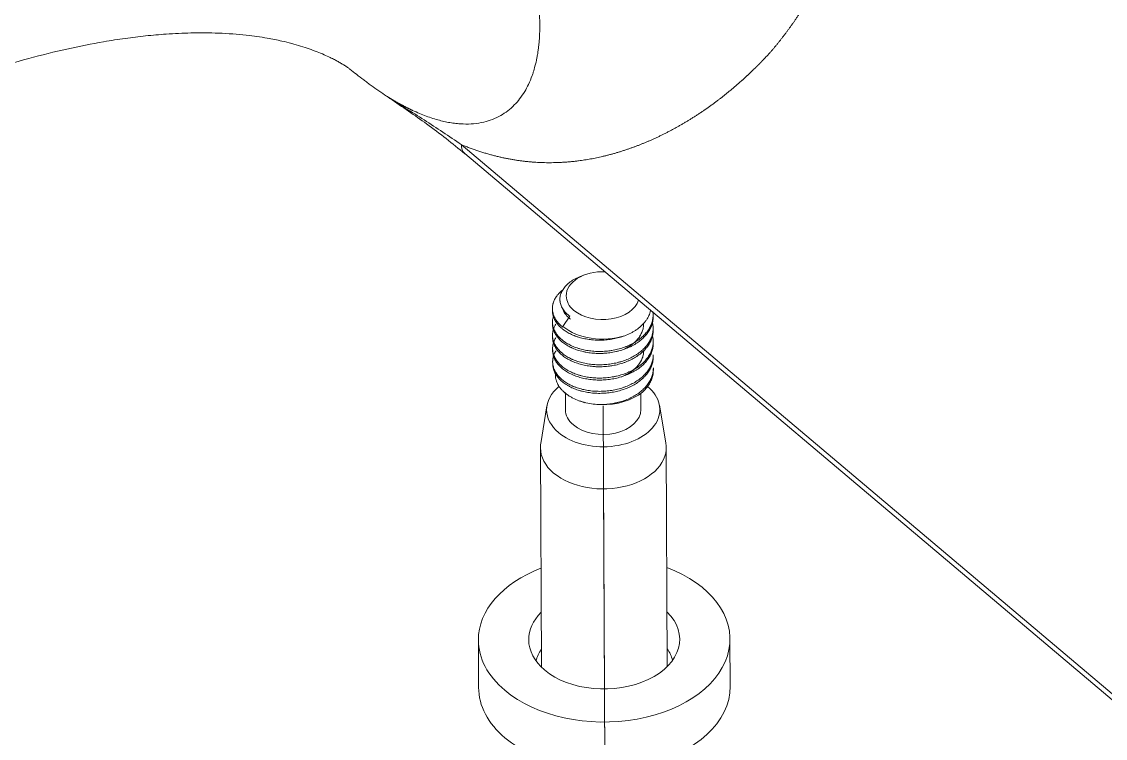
# Model space of a CAD drawing. Extents: x 10170 to 11010, y -16669 to -16075.
# Drawn here: x 10568.8 to 10598.95, y -16216.94 to -16197.01 of the extents above; entities that cross this region are included whole.
import ezdxf

# ---------------------------------------------------------------- set-up
doc = ezdxf.new("R2010")
doc.units = 0
doc.header["$MEASUREMENT"] = 0
doc.linetypes.add('CENTER', pattern=[47.5, 22, -8.5, 8.5, -8.5])
doc.linetypes.add('HIDDEN2', pattern=[4.7625, 3.175, -1.5875])
doc.layers.add('1', color=4, linetype='HIDDEN2', lineweight=13)

msp = doc.modelspace()

# ---------------------------------------------------------------- linework, layer by layer
at = {"layer": '1', "color": 1, "linetype": 'Continuous', "lineweight": 13}
msp.add_line((10581.0334, -16200.42685), (10617.2371, -16230.96665), dxfattribs=at)
at = {"layer": '1', "color": 1, "linetype": 'CENTER', "lineweight": 13}
for p, q in [((10585.07487, -16229.68769), (10584.94758, -16200.33342)), ((10585.03199, -16219.79959), (10584.98904, -16209.89439))]:
    msp.add_line(p, q, dxfattribs=at)
at = {"layer": '1', "color": 7, "linetype": 'Continuous', "lineweight": 18}
for p, q in [((10581.13293, -16200.67714), (10617.23723, -16231.13309)), ((10584.46238, -16204.04881), (10584.3527, -16204.09023)), ((10583.56774, -16204.98566), (10583.56798, -16205.04127)), ((10583.56935, -16205.35551), (10583.56959, -16205.41097)), ((10583.86119, -16205.48198), (10584.05234, -16205.20052)), ((10586.36876, -16205.21382), (10586.36852, -16205.15839)), ((10583.57095, -16205.7252), (10583.57119, -16205.78063)), ((10583.8613, -16205.50632), (10583.86119, -16205.48198)), ((10586.37036, -16205.58381), (10586.37012, -16205.5283)), ((10586.37196, -16205.95341), (10586.37172, -16205.89793)), ((10583.57255, -16206.09509), (10583.57279, -16206.15059)), ((10586.37357, -16206.32321), (10586.37333, -16206.26774)), ((10583.57416, -16206.46469), (10583.5744, -16206.52014)), ((10586.37517, -16206.69305), (10586.37493, -16206.63757)), ((10583.92786, -16207.3189), (10583.92995, -16207.79967)), ((10585.63143, -16207.54908), (10585.67027, -16207.53441)), ((10586.02993, -16207.79056), (10586.02798, -16207.34171)), ((10583.4138, -16207.68958), (10583.24436, -16208.73431)), ((10583.92995, -16207.79963), (10583.92995, -16207.79967)), ((10584.30367, -16207.5464), (10584.41896, -16207.5888)), ((10584.41896, -16207.5888), (10584.46051, -16207.60408)), ((10586.72359, -16208.71923), (10586.54511, -16207.676)), ((10583.23454, -16208.85916), (10583.26097, -16214.95584)), ((10586.76094, -16214.94066), (10586.7345, -16208.84399)), ((10581.50769, -16214.20188), (10581.51341, -16215.52246)), ((10588.51335, -16215.4921), (10588.50762, -16214.17153)), ((10581.51341, -16215.52233), (10581.51341, -16215.52246))]:
    msp.add_line(p, q, dxfattribs=at)
for centre, major_axis, start_param, end_param in [((10584.96619, -16204.62573), (-1.01499, -0.0044), 4.65107257, 6.28318531), ((10584.96619, -16204.62573), (-1.01499, -0.0044), 0, 0.65683244), ((10584.96619, -16204.62573), (-1.01499, -0.0044), 0.65683217, 2.94577708), ((10584.96745, -16204.91626), (-1.39999, -0.00607), 0.65683229, 2.01969722), ((10584.97994, -16207.79511), (-1.57499, -0.00683), 5.60542971, 6.28318531), ((10584.97994, -16207.79511), (-1.57499, -0.00683), 0.65683211, 3.8062786), ((10584.97536, -16206.73865), (-1.39999, -0.00607), 1.52313837, 2.4663957), ((10584.97994, -16207.79511), (-1.57499, -0.00683), 0, 0.6568325), ((10584.97994, -16207.79511), (-1.04999, -0.00455), 0, 0.6568325), ((10584.97994, -16207.79511), (-1.04999, -0.00455), 0.65683211, 3.14163509), ((10584.98452, -16208.85157), (-1.74998, -0.00759), 6.17425457, 6.28318531), ((10584.98452, -16208.85157), (-1.74998, -0.00759), 0.65683244, 3.25051146), ((10584.98452, -16208.85157), (-1.74998, -0.00759), 0, 0.65683216), ((10585.00765, -16214.1867), (-3.49997, -0.01518), 5.23589993, 6.28318531), ((10585.00765, -16214.1867), (-3.49997, -0.01518), 0.65683219, 4.1887678), ((10585.00765, -16214.1867), (-2.09998, -0.00911), 5.69741946, 6.28318531), ((10585.00765, -16214.1867), (-2.09998, -0.00911), 0.65683211, 3.7273463), ((10585.00765, -16214.1867), (-3.49997, -0.01518), 0, 0.65683241), ((10585.00765, -16214.1867), (-2.09998, -0.00911), 0, 0.6568325), ((10585.01109, -16214.97905), (-1.92498, -0.00835), 5.85341944, 6.12025835), ((10585.01109, -16214.97905), (-1.92498, -0.00835), 3.30450758, 3.57134648), ((10585.01338, -16215.50728), (-3.49997, -0.01518), 0, 0.65683241), ((10585.01338, -16215.50728), (-3.49997, -0.01518), 0.65683219, 3.1416355)]:
    msp.add_ellipse(centre, major_axis=major_axis, ratio=0.65615933, start_param=start_param, end_param=end_param, dxfattribs=at)
at = {"layer": '1', "color": 1, "linetype": 'Continuous', "lineweight": 13}
for points, degree, knots in [([(10582.5181, -16193.41173), (10582.17052, -16193.36546), (10581.8177, -16193.32841), (10581.1014, -16193.27308), (10580.7379, -16193.2548), (10580.27681, -16193.24377), (10580.18426, -16193.24215), (10579.99848, -16193.24011), (10579.90522, -16193.23967), (10579.62495, -16193.24016), (10579.43737, -16193.24286), (10578.87244, -16193.25797), (10578.11338, -16193.29687), (10577.34282, -16193.37273), (10576.5665, -16193.467), (10576.17545, -16193.52338), (10575.38762, -16193.65446), (10574.99084, -16193.72916), (10574.19155, -16193.89685), (10573.78905, -16193.98985), (10572.97823, -16194.19431), (10572.56993, -16194.30578), (10571.74737, -16194.54757), (10571.33308, -16194.67794), (10570.70711, -16194.88787), (10570.39298, -16194.99642), (10570.07714, -16195.11038), (10569.8662, -16195.18757), (10569.76063, -16195.22673), (10569.23269, -16195.42525), (10568.80966, -16195.59282), (10567.96223, -16195.94534), (10567.53784, -16196.13028), (10566.9002, -16196.42074), (10566.68749, -16196.5197), (10566.36815, -16196.67162), (10566.26166, -16196.72284), (10566.04856, -16196.8265), (10565.94197, -16196.87892), (10565.622, -16197.03819), (10565.4084, -16197.147), (10564.98098, -16197.36664), (10564.76714, -16197.47747), (10564.12568, -16197.80859), (10563.69811, -16198.02823), (10562.84264, -16198.46845), (10562.41476, -16198.6889), (10561.55854, -16199.13082), (10561.13022, -16199.35226), (10559.84453, -16200.01804), (10558.98644, -16200.46387), (10557.26793, -16201.35907), (10556.4075, -16201.8084), (10554.68403, -16202.70969), (10553.821, -16203.16164), (10552.09199, -16204.06678), (10551.22602, -16204.51995), (10549.9246, -16205.19939), (10549.4904, -16205.42582), (10548.62114, -16205.87841), (10548.1861, -16206.10453), (10547.31506, -16206.5567), (10546.87906, -16206.78276), (10546.22423, -16207.12198), (10546.0058, -16207.2351), (10545.56876, -16207.46107), (10545.35014, -16207.5739), (10544.69407, -16207.91149), (10544.25641, -16208.13531), (10543.76394, -16208.38479), (10543.70922, -16208.41246), (10543.59968, -16208.46806), (10543.54487, -16208.49597), (10543.38026, -16208.58016), (10543.27029, -16208.63695), (10543.13244, -16208.7093), (10543.10486, -16208.7238), (10543.04977, -16208.75266), (10543.02224, -16208.76705), (10542.93972, -16208.80999), (10542.8299, -16208.86669), (10542.72057, -16208.92161), (10542.63881, -16208.96193), (10542.61159, -16208.97522), (10542.55723, -16209.00147), (10542.53007, -16209.01446), (10542.503, -16209.02718)], 3, [0, 0, 0, 0, 0.03125, 0.03125, 0.0625, 0.0625, 0.0703125, 0.0703125, 0.078125, 0.078125, 0.09375, 0.09375, 0.125, 0.15625, 0.15625, 0.1875, 0.1875, 0.21875, 0.21875, 0.25, 0.25, 0.28125, 0.28125, 0.3125, 0.3125, 0.328125, 0.3359375, 0.3359375, 0.34375, 0.34375, 0.375, 0.375, 0.40625, 0.40625, 0.421875, 0.421875, 0.4296875, 0.4296875, 0.4375, 0.4375, 0.453125, 0.453125, 0.46875, 0.46875, 0.5, 0.5, 0.53125, 0.53125, 0.5625, 0.5625, 0.625, 0.625, 0.6875, 0.6875, 0.75, 0.75, 0.8125, 0.8125, 0.84375, 0.84375, 0.875, 0.875, 0.90625, 0.90625, 0.921875, 0.921875, 0.9375, 0.9375, 0.96875, 0.96875, 0.97265625, 0.97265625, 0.9765625, 0.9765625, 0.984375, 0.984375, 0.98632812, 0.98632812, 0.98828125, 0.98828125, 0.9921875, 0.99609375, 0.99609375, 0.99804687, 0.99804687, 1, 1, 1, 1]), ([(10578.95423, -16199.07713), (10578.96208, -16199.08206), (10578.97778, -16199.09194), (10579.00131, -16199.10658), (10579.02483, -16199.12111), (10579.04834, -16199.13551), (10579.07184, -16199.14979), (10579.09533, -16199.16393), (10579.1188, -16199.17795), (10579.14227, -16199.19185), (10579.16572, -16199.20561), (10579.18916, -16199.21924), (10579.21259, -16199.23275), (10579.236, -16199.24612), (10579.2594, -16199.25936), (10579.28279, -16199.27247), (10579.30616, -16199.28545), (10579.32952, -16199.2983), (10579.35286, -16199.31102), (10579.37619, -16199.3236), (10579.3995, -16199.33605), (10579.42279, -16199.34837), (10579.44606, -16199.36055), (10579.46932, -16199.37259), (10579.49256, -16199.3845), (10579.51577, -16199.39627), (10579.53897, -16199.40791), (10579.56215, -16199.41941), (10579.58531, -16199.43077), (10579.60845, -16199.442), (10579.63157, -16199.45308), (10579.65466, -16199.46403), (10579.73363, -16199.501), (10579.86802, -16199.56041), (10580.05568, -16199.63434), (10580.24188, -16199.69835), (10580.42138, -16199.75062), (10580.59441, -16199.79178), (10580.76131, -16199.82245), (10580.92672, -16199.84337), (10581.1363, -16199.85711), (10581.38622, -16199.85), (10581.65651, -16199.80595), (10581.90785, -16199.72774), (10582.12948, -16199.62192), (10582.33243, -16199.48662), (10582.50698, -16199.33179), (10582.66412, -16199.15106), (10582.79408, -16198.95951), (10582.90931, -16198.74289), (10582.98517, -16198.56033), (10583.04287, -16198.39017), (10583.09032, -16198.2277), (10583.12973, -16198.05504), (10583.15761, -16197.89757), (10583.17441, -16197.78334), (10583.18726, -16197.67621), (10583.19683, -16197.57677), (10583.21155, -16197.38242), (10583.21965, -16197.09182), (10583.20362, -16196.70305), (10583.17142, -16196.37621), (10583.13515, -16196.111), (10583.10151, -16195.90427), (10583.06822, -16195.72461), (10583.03767, -16195.57333), (10583.01174, -16195.45146), (10582.98657, -16195.33718), (10582.96271, -16195.23073), (10582.94066, -16195.13233), (10582.92384, -16195.05509), (10582.91135, -16194.99612), (10582.90201, -16194.95235), (10582.89232, -16194.90711), (10582.88224, -16194.8604), (10582.87174, -16194.8122), (10582.86078, -16194.76249), (10582.84933, -16194.71126), (10582.83401, -16194.6438), (10582.8147, -16194.56046), (10582.79131, -16194.46148), (10582.76738, -16194.36223), (10582.74427, -16194.26809), (10582.72206, -16194.17909), (10582.70085, -16194.09525), (10582.67926, -16194.01106), (10582.65731, -16193.92651), (10582.63499, -16193.84161), (10582.61231, -16193.75636), (10582.58929, -16193.67077), (10582.56592, -16193.58481), (10582.54223, -16193.49854), (10582.52614, -16193.44065), (10582.5181, -16193.41173)], 3, [0, 0, 0, 0, 0.00168379, 0.00336923, 0.00505631, 0.00674507, 0.00843551, 0.01012765, 0.01182152, 0.01351712, 0.01521448, 0.01691362, 0.01861455, 0.02031729, 0.02202186, 0.02372829, 0.02543658, 0.02714677, 0.02885887, 0.03057291, 0.0322889, 0.03400687, 0.03572684, 0.03744883, 0.03917287, 0.04089898, 0.04262718, 0.04435751, 0.04608998, 0.04782461, 0.04956145, 0.0513005, 0.05304181, 0.06743955, 0.08205451, 0.09690475, 0.11201086, 0.12618838, 0.14070758, 0.15559107, 0.17086435, 0.1994577, 0.22989201, 0.25853202, 0.28931781, 0.31804105, 0.34931538, 0.37801053, 0.40995572, 0.43801173, 0.47125104, 0.48394425, 0.50447861, 0.53320036, 0.54771243, 0.56125464, 0.57379685, 0.58531091, 0.59577082, 0.64062604, 0.68297088, 0.72251033, 0.74452088, 0.76580154, 0.78631571, 0.79934453, 0.81154622, 0.82290315, 0.83339917, 0.84301964, 0.85175145, 0.8558161, 0.8600052, 0.86431946, 0.86875962, 0.87332642, 0.8780206, 0.88284293, 0.88779418, 0.89701247, 0.90619817, 0.91535023, 0.9244676, 0.93206949, 0.93966174, 0.9472439, 0.95481554, 0.96237621, 0.96992548, 0.97746293, 0.98498811, 0.99250061, 1, 1, 1, 1]), ([(10569.23391, -16193.85802), (10568.68718, -16194.14189), (10568.13992, -16194.42433), (10567.04553, -16194.98732), (10566.4984, -16195.26787), (10565.67821, -16195.68742), (10565.40488, -16195.82706), (10564.85825, -16196.10629), (10564.58493, -16196.24589), (10563.76493, -16196.66481), (10563.21825, -16196.94414), (10560.48478, -16198.3409), (10558.29782, -16199.45895), (10555.0168, -16201.13825), (10553.92303, -16201.69837), (10551.73506, -16202.81926), (10550.64086, -16203.38003), (10548.45162, -16204.5019), (10547.35657, -16205.06299), (10545.71304, -16205.90444), (10545.16503, -16206.1849), (10544.47969, -16206.53542), (10544.34261, -16206.60552), (10544.0684, -16206.74572), (10543.93128, -16206.81581), (10543.65706, -16206.95598), (10543.51998, -16207.02604), (10543.24579, -16207.16614), (10543.10867, -16207.2362), (10542.9714, -16207.30625)], 3, [0, 0, 0, 0, 0.0625, 0.0625, 0.125, 0.125, 0.15625, 0.15625, 0.1875, 0.1875, 0.25, 0.25, 0.5, 0.5, 0.625, 0.625, 0.75, 0.75, 0.875, 0.875, 0.9375, 0.9375, 0.953125, 0.953125, 0.96875, 0.96875, 0.984375, 0.984375, 1, 1, 1, 1]), ([(10590.96802, -16195.91008), (10590.69074, -16196.41633), (10590.37606, -16196.88012), (10590.22674, -16197.1002), (10590.06882, -16197.31095), (10589.90397, -16197.53094), (10589.75508, -16197.71004), (10589.67917, -16197.80134), (10589.60113, -16197.88775), (10589.53856, -16197.95704), (10589.45113, -16198.04882), (10589.30338, -16198.20389), (10589.14858, -16198.35344), (10588.84573, -16198.64603), (10588.52543, -16198.91199), (10587.88937, -16199.44015), (10587.20361, -16199.84177), (10586.50607, -16200.25028), (10585.78696, -16200.50971), (10585.02195, -16200.7857), (10584.26294, -16200.88004), (10583.42959, -16200.98361), (10582.6124, -16200.86586), (10581.81995, -16200.75168), (10581.03342, -16200.42685)], 2, [0, 0, 0, 0.07262176, 0.07262176, 0.10893263, 0.10893263, 0.14524351, 0.14524351, 0.16339895, 0.16339895, 0.18155439, 0.18155439, 0.21786527, 0.21786527, 0.29048702, 0.29048702, 0.43573054, 0.43573054, 0.58097405, 0.58097405, 0.72621756, 0.72621756, 0.87146107, 0.87146107, 1, 1, 1]), ([(10578.95417, -16199.07692), (10579.12486, -16199.18756), (10579.29872, -16199.29757), (10579.64845, -16199.51813), (10579.82434, -16199.62863), (10580.17497, -16199.85165), (10580.3497, -16199.96417), (10580.69518, -16200.19265), (10580.86597, -16200.3086), (10581.03344, -16200.42688)], 3, [0, 0, 0, 0, 0.25, 0.25, 0.5, 0.5, 0.75, 0.75, 1, 1, 1, 1]), ([(10581.0334, -16200.42685), (10581.03355, -16200.46142), (10581.03727, -16200.49417), (10581.05169, -16200.55476), (10581.06239, -16200.5826), (10581.09038, -16200.63232), (10581.10766, -16200.65418), (10581.13033, -16200.67487), (10581.13281, -16200.67704), (10581.13533, -16200.67916)], 3, [0, 0, 0, 0, 0.32047408, 0.32047408, 0.64094817, 0.64094817, 0.96142225, 0.96142225, 1, 1, 1, 1])]:
    msp.add_open_spline(points, degree=degree, knots=knots, dxfattribs=at)
at = {"layer": '1', "color": 7, "linetype": 'Continuous', "lineweight": 18}
for points, knots in [([(10519.07151, -16203.25656), (10519.15241, -16203.47181), (10519.29334, -16203.82524), (10519.5062, -16204.31109), (10519.74175, -16204.81409), (10520.06964, -16205.453), (10520.52508, -16206.23207), (10521.16285, -16207.18016), (10521.94323, -16208.15493), (10522.80626, -16209.03881), (10523.67249, -16209.78989), (10524.6426, -16210.50973), (10525.81006, -16211.22408), (10527.14471, -16211.86604), (10528.62403, -16212.40164), (10530.07257, -16212.75312), (10531.35414, -16212.93312), (10532.40282, -16213.00621), (10533.502, -16213.01375), (10534.74701, -16212.92666), (10535.89519, -16212.74619), (10536.73632, -16212.55743), (10537.2977, -16212.4093), (10537.98046, -16212.2077), (10538.95197, -16211.8625), (10540.24662, -16211.27481), (10541.73723, -16210.60818), (10543.36458, -16209.86353), (10545.12008, -16209.05227), (10546.98538, -16208.17963), (10548.96005, -16207.24611), (10550.97962, -16206.2821), (10552.96324, -16205.32701), (10554.8013, -16204.43516), (10556.32621, -16203.69054), (10557.5236, -16203.1031), (10558.42977, -16202.65698), (10559.26755, -16202.24341), (10560.17632, -16201.7935), (10561.32156, -16201.22429), (10562.71576, -16200.52554), (10564.40489, -16199.68976), (10566.14372, -16198.96157), (10567.72955, -16198.39979), (10568.99502, -16198.02395), (10570.0813, -16197.7549), (10570.96292, -16197.58088), (10571.68311, -16197.46896), (10572.26497, -16197.39771), (10572.88262, -16197.34367), (10573.56406, -16197.31275), (10574.31635, -16197.31919), (10575.01709, -16197.37131), (10575.59151, -16197.45286), (10576.11545, -16197.55844), (10576.58475, -16197.68522), (10577.03001, -16197.84253), (10577.32306, -16197.97191), (10577.50294, -16198.06225), (10577.60527, -16198.11717), (10577.71247, -16198.17883), (10577.79905, -16198.23238), (10577.8743, -16198.28116), (10577.92094, -16198.31612), (10577.94064, -16198.33235)], [0, 0, 0, 0, 0.00755904, 0.01251657, 0.01738785, 0.02589865, 0.03639455, 0.0470832, 0.06333608, 0.07752124, 0.08837252, 0.10088506, 0.11715168, 0.1333108, 0.14959138, 0.16875014, 0.182192, 0.19216405, 0.20332878, 0.2183008, 0.23315866, 0.24151511, 0.24667887, 0.25222967, 0.26491937, 0.28134445, 0.30152955, 0.32323945, 0.3457549, 0.37169101, 0.39856508, 0.42634249, 0.45493176, 0.48121485, 0.50333057, 0.51897673, 0.53159007, 0.54156055, 0.55417146, 0.57111017, 0.59224816, 0.61677932, 0.6478832, 0.67357455, 0.69427462, 0.71409851, 0.73454663, 0.74716406, 0.75956237, 0.77281135, 0.79003039, 0.81108386, 0.83459156, 0.85380535, 0.8682259, 0.8897448, 0.91222075, 0.93397784, 0.94217072, 0.95018426, 0.95808795, 0.96882796, 0.98416644, 1, 1, 1, 1]), ([(10577.93174, -16198.32385), (10577.99238, -16198.37327), (10578.05378, -16198.42236), (10578.18255, -16198.52335), (10578.25004, -16198.57521), (10578.35259, -16198.65242), (10578.387, -16198.67806), (10578.45617, -16198.72909), (10578.63004, -16198.85606), (10578.80857, -16198.98), (10578.95438, -16199.07722)], [0, 0, 0, 0, 0.18913435, 0.18913435, 0.39185076, 0.39185076, 0.49320897, 0.49320897, 0.59456717, 1, 1, 1, 1]), ([(10578.97239, -16199.08873), (10578.99686, -16199.10571), (10579.36895, -16199.36426), (10580.12165, -16199.86817), (10580.79236, -16200.39769), (10581.13396, -16200.68077)], [0, 0, 0, 0, 0.03212275, 0.48938504, 1, 1, 1, 1]), ([(10584.05234, -16205.20052), (10584.00956, -16205.16959), (10583.9718, -16205.13657), (10583.9222, -16205.08429), (10583.90685, -16205.0664), (10583.87851, -16205.02972), (10583.86551, -16205.0109), (10583.83023, -16204.95321), (10583.81217, -16204.91402), (10583.79292, -16204.8542), (10583.78782, -16204.83408), (10583.78216, -16204.80365), (10583.78061, -16204.79346), (10583.77818, -16204.77299), (10583.7773, -16204.76269), (10583.77466, -16204.71115), (10583.77809, -16204.67032), (10583.79566, -16204.58938), (10583.80976, -16204.54931), (10583.84882, -16204.47015), (10583.87325, -16204.43213), (10583.93135, -16204.35921), (10583.96503, -16204.3243), (10584.01311, -16204.28268), (10584.023, -16204.27449), (10584.04322, -16204.25843), (10584.07424, -16204.23481), (10584.10734, -16204.21257), (10584.17629, -16204.16988), (10584.22591, -16204.14381), (10584.29266, -16204.11429), (10584.30627, -16204.10853), (10584.32996, -16204.09895), (10584.33999, -16204.09503), (10584.35008, -16204.09122)], [0, 0, 0, 0, 0.0958681, 0.0958681, 0.14380215, 0.14380215, 0.1917362, 0.1917362, 0.28760431, 0.28760431, 0.33553836, 0.33553836, 0.35950538, 0.35950538, 0.38347241, 0.38347241, 0.47934051, 0.47934051, 0.57520861, 0.57520861, 0.67107672, 0.67107672, 0.76694482, 0.76694482, 0.79091184, 0.79091184, 0.81487887, 0.86281292, 0.86281292, 0.95868102, 0.95868102, 0.98264805, 0.98264805, 1, 1, 1, 1]), ([(10583.82681, -16204.48701), (10583.80442, -16204.50615), (10583.7833, -16204.52592), (10583.75634, -16204.55363), (10583.74938, -16204.56104), (10583.7358, -16204.57601), (10583.72918, -16204.58358), (10583.70995, -16204.60637), (10583.69794, -16204.62173), (10583.66427, -16204.66833), (10583.62567, -16204.73177), (10583.5995, -16204.7979), (10583.58716, -16204.84015), (10583.58489, -16204.84866), (10583.58078, -16204.86569), (10583.57526, -16204.89124), (10583.57163, -16204.91682), (10583.56685, -16204.96801), (10583.56697, -16205.00216), (10583.5738, -16205.07036), (10583.58051, -16205.10442), (10583.60076, -16205.17233), (10583.6141, -16205.20549), (10583.64696, -16205.27024), (10583.66648, -16205.30184), (10583.70042, -16205.34805), (10583.71251, -16205.36326), (10583.73827, -16205.39328), (10583.75198, -16205.40813), (10583.79522, -16205.45175), (10583.82685, -16205.47962), (10583.8613, -16205.50632)], [0, 0, 0, 0, 0.06507083, 0.06507083, 0.08844406, 0.08844406, 0.11181729, 0.11181729, 0.15856374, 0.15856374, 0.25205666, 0.34554958, 0.34554958, 0.36892281, 0.36892281, 0.39229604, 0.4390425, 0.4390425, 0.53253541, 0.53253541, 0.62602833, 0.62602833, 0.71952125, 0.71952125, 0.81301417, 0.81301417, 0.85976062, 0.85976062, 0.90650708, 0.90650708, 1, 1, 1, 1]), ([(10585.5786, -16205.74122), (10585.52733, -16205.75996), (10585.47507, -16205.77647), (10585.36868, -16205.80529), (10585.31454, -16205.81761), (10585.23192, -16205.83297), (10585.20414, -16205.83757), (10585.1481, -16205.8457), (10585.11975, -16205.84924), (10585.03496, -16205.85811), (10584.97862, -16205.86175), (10584.86632, -16205.86456), (10584.81035, -16205.86371), (10584.72666, -16205.85898), (10584.69882, -16205.85683), (10584.65712, -16205.85273), (10584.64323, -16205.85122), (10584.61566, -16205.84793), (10584.60197, -16205.84615), (10584.53389, -16205.83659), (10584.4276, -16205.81707), (10584.32648, -16205.78949), (10584.26493, -16205.76972), (10584.25271, -16205.76564), (10584.22842, -16205.75723), (10584.21635, -16205.75288), (10584.18061, -16205.73955), (10584.15737, -16205.73023), (10584.08937, -16205.70105), (10584.00325, -16205.65883), (10583.92614, -16205.60999), (10583.88084, -16205.57728), (10583.87191, -16205.57062), (10583.85444, -16205.55713), (10583.82881, -16205.53667), (10583.80488, -16205.51554), (10583.75925, -16205.47242), (10583.73181, -16205.44254), (10583.6951, -16205.39614), (10583.68361, -16205.38041), (10583.66213, -16205.34842), (10583.65214, -16205.33215), (10583.62456, -16205.28266), (10583.60963, -16205.2493), (10583.58645, -16205.18193), (10583.57819, -16205.14791), (10583.57084, -16205.09638), (10583.56923, -16205.07912), (10583.56817, -16205.05482), (10583.56801, -16205.04786), (10583.56798, -16205.04089)], [0, 0, 0, 0, 0.05988025, 0.05988025, 0.1197605, 0.1197605, 0.14970062, 0.14970062, 0.17964075, 0.17964075, 0.23952099, 0.23952099, 0.29940124, 0.29940124, 0.32934137, 0.32934137, 0.34431143, 0.34431143, 0.35928149, 0.35928149, 0.41916174, 0.47904199, 0.47904199, 0.49401205, 0.49401205, 0.50898211, 0.50898211, 0.53892224, 0.53892224, 0.59880249, 0.65868273, 0.65868273, 0.6736528, 0.6736528, 0.68862286, 0.71856298, 0.71856298, 0.77844323, 0.77844323, 0.80838335, 0.80838335, 0.83832348, 0.83832348, 0.89820373, 0.89820373, 0.95808398, 0.95808398, 0.9880241, 0.9880241, 1, 1, 1, 1]), ([(10583.59423, -16205.1916), (10583.58635, -16205.21686), (10583.58034, -16205.2423), (10583.57072, -16205.30186), (10583.56849, -16205.33609), (10583.56991, -16205.37921), (10583.57041, -16205.38786), (10583.57182, -16205.40513), (10583.57457, -16205.43095), (10583.57917, -16205.45651), (10583.59081, -16205.50725), (10583.6018, -16205.5406), (10583.63021, -16205.60624), (10583.64763, -16205.63854), (10583.67876, -16205.68618), (10583.6899, -16205.70179), (10583.71357, -16205.73241), (10583.72611, -16205.74743), (10583.76587, -16205.79163), (10583.79518, -16205.81997), (10583.84337, -16205.86085), (10583.86013, -16205.8742), (10583.88636, -16205.89383), (10583.89529, -16205.9003), (10583.91349, -16205.9131), (10583.92279, -16205.91943), (10583.96987, -16205.95054), (10584.04949, -16205.99696), (10584.13739, -16206.03666), (10584.20644, -16206.06382), (10584.22999, -16206.07243), (10584.2661, -16206.08468), (10584.27829, -16206.08865), (10584.30285, -16206.09635), (10584.3152, -16206.10006), (10584.3773, -16206.11796), (10584.47893, -16206.14238), (10584.58498, -16206.15859), (10584.66621, -16206.16765), (10584.69357, -16206.17016), (10584.74886, -16206.17413), (10584.77657, -16206.17557), (10584.85962, -16206.17831), (10584.97042, -16206.17777), (10585.08131, -16206.16867), (10585.15064, -16206.16017), (10585.1645, -16206.15833), (10585.19224, -16206.15437), (10585.20612, -16206.15224), (10585.24748, -16206.14546), (10585.27478, -16206.14041), (10585.35585, -16206.1237), (10585.46178, -16206.09723), (10585.56343, -16206.06245), (10585.62558, -16206.03806), (10585.63796, -16206.03304), (10585.66247, -16206.02278), (10585.69885, -16206.00706), (10585.73404, -16205.99039), (10585.8029, -16205.95581), (10585.84676, -16205.93114), (10585.93041, -16205.87855), (10585.97019, -16205.85061), (10586.04551, -16205.79118), (10586.08032, -16205.76025), (10586.14433, -16205.69609), (10586.17355, -16205.66283), (10586.21318, -16205.61114), (10586.23195, -16205.58485), (10586.24912, -16205.55786), (10586.2602, -16205.53971), (10586.26556, -16205.53056), (10586.29129, -16205.48469), (10586.32584, -16205.41031), (10586.3476, -16205.33409), (10586.35906, -16205.27628), (10586.36208, -16205.25691), (10586.36535, -16205.22768), (10586.36624, -16205.21789), (10586.36759, -16205.19835), (10586.36805, -16205.18859), (10586.36923, -16205.14272), (10586.36728, -16205.10684), (10586.36252, -16205.07116)], [0, 0, 0, 0, 0.02635624, 0.02635624, 0.06121888, 0.06121888, 0.06993453, 0.06993453, 0.07865019, 0.09608151, 0.09608151, 0.13094415, 0.13094415, 0.16580679, 0.16580679, 0.18323811, 0.18323811, 0.20066943, 0.20066943, 0.23553207, 0.23553207, 0.25296339, 0.25296339, 0.26167905, 0.26167905, 0.27039471, 0.27039471, 0.30525734, 0.34011998, 0.34011998, 0.3575513, 0.3575513, 0.36626696, 0.36626696, 0.37498262, 0.37498262, 0.40984526, 0.4447079, 0.4447079, 0.46213922, 0.46213922, 0.47957054, 0.47957054, 0.51443317, 0.54929581, 0.54929581, 0.55801147, 0.55801147, 0.56672713, 0.56672713, 0.58415845, 0.58415845, 0.61902109, 0.65388373, 0.65388373, 0.66259939, 0.66259939, 0.67131505, 0.68874637, 0.68874637, 0.723609, 0.723609, 0.75847164, 0.75847164, 0.79333428, 0.79333428, 0.82819692, 0.82819692, 0.84562824, 0.8543439, 0.8543439, 0.86305956, 0.86305956, 0.8979222, 0.93278483, 0.93278483, 0.95021615, 0.95021615, 0.95893181, 0.95893181, 0.96764747, 0.96764747, 1, 1, 1, 1]), ([(10584.07099, -16205.28294), (10584.03817, -16205.25803), (10584.00874, -16205.23199), (10583.95636, -16205.17762), (10583.93341, -16205.14929), (10583.90883, -16205.11241), (10583.90413, -16205.10496), (10583.89513, -16205.08991), (10583.89084, -16205.0823), (10583.87866, -16205.05937), (10583.87149, -16205.04397), (10583.86349, -16205.02411), (10583.86181, -16205.01976), (10583.86021, -16205.01539)], [0, 0, 0, 0, 0.31847133, 0.31847133, 0.63694266, 0.63694266, 0.71656049, 0.71656049, 0.79617833, 0.79617833, 0.95541399, 0.95541399, 1, 1, 1, 1]), ([(10586.30002, -16205.03323), (10586.29907, -16205.03783), (10586.29807, -16205.04243), (10586.29191, -16205.06937), (10586.28561, -16205.09145), (10586.26334, -16205.15691), (10586.24398, -16205.19956), (10586.20835, -16205.26214), (10586.19537, -16205.28277), (10586.17422, -16205.31336), (10586.16689, -16205.32351), (10586.15167, -16205.34367), (10586.14379, -16205.35368), (10586.10326, -16205.40304), (10586.03094, -16205.47833), (10585.94406, -16205.5464), (10585.88502, -16205.58655), (10585.87295, -16205.59447), (10585.84848, -16205.60997), (10585.81126, -16205.63273), (10585.77247, -16205.65399), (10585.69286, -16205.69462), (10585.63709, -16205.71916), (10585.5786, -16205.74122)], [0, 0, 0, 0, 0.01559923, 0.01559923, 0.09132236, 0.09132236, 0.24276864, 0.24276864, 0.31849177, 0.31849177, 0.35635334, 0.35635334, 0.39421491, 0.39421491, 0.54566118, 0.69710745, 0.69710745, 0.73496902, 0.73496902, 0.77283059, 0.84855373, 0.84855373, 1, 1, 1, 1]), ([(10586.36876, -16205.21353), (10586.36883, -16205.22694), (10586.3685, -16205.24032), (10586.36568, -16205.293), (10586.3602, -16205.33212), (10586.34689, -16205.39047), (10586.3416, -16205.40987), (10586.33237, -16205.4389), (10586.32906, -16205.44858), (10586.32205, -16205.46785), (10586.31834, -16205.47742), (10586.29879, -16205.525), (10586.26117, -16205.59928), (10586.2112, -16205.67019), (10586.169, -16205.72212), (10586.15414, -16205.73924), (10586.12284, -16205.77299), (10586.10654, -16205.78948), (10586.05577, -16205.83782), (10585.98305, -16205.89925), (10585.90046, -16205.95467), (10585.83471, -16205.99386), (10585.81208, -16206.00655), (10585.76609, -16206.03083), (10585.74269, -16206.04244), (10585.6713, -16206.07575), (10585.62211, -16206.09594), (10585.5206, -16206.13244), (10585.46827, -16206.14875), (10585.40083, -16206.16669), (10585.38725, -16206.17015), (10585.36007, -16206.17677), (10585.3192, -16206.18629), (10585.27805, -16206.19457), (10585.19538, -16206.2095), (10585.13978, -16206.2173), (10585.05564, -16206.22573), (10585.01338, -16206.22913), (10584.97084, -16206.23128), (10584.94242, -16206.23243), (10584.92816, -16206.23286), (10584.85719, -16206.23429), (10584.80107, -16206.23312), (10584.69011, -16206.22626), (10584.63526, -16206.22059), (10584.55397, -16206.2088), (10584.52704, -16206.20432), (10584.48688, -16206.19677), (10584.47352, -16206.19411), (10584.44703, -16206.18854), (10584.43389, -16206.18563), (10584.36876, -16206.17048), (10584.26804, -16206.14235), (10584.17413, -16206.10676), (10584.11761, -16206.08215), (10584.10642, -16206.0771), (10584.08425, -16206.06678), (10584.07326, -16206.06148), (10584.04074, -16206.0453), (10584.01974, -16206.03413), (10583.95868, -16205.99952), (10583.92058, -16205.97496), (10583.84952, -16205.92282), (10583.81655, -16205.89522), (10583.77107, -16205.85157), (10583.75654, -16205.83661), (10583.72921, -16205.80633), (10583.71635, -16205.79098), (10583.68017, -16205.74433), (10583.65922, -16205.71242), (10583.62365, -16205.64711), (10583.60902, -16205.6137), (10583.59199, -16205.56246), (10583.58719, -16205.54532), (10583.57931, -16205.51105), (10583.57623, -16205.49391), (10583.57112, -16205.45464), (10583.56965, -16205.43251), (10583.56958, -16205.41035)], [0, 0, 0, 0, 0.01308509, 0.01308509, 0.05157031, 0.05157031, 0.07081292, 0.07081292, 0.08043422, 0.08043422, 0.09005553, 0.09005553, 0.12854075, 0.16702597, 0.16702597, 0.18626858, 0.18626858, 0.20551119, 0.20551119, 0.24399642, 0.28248164, 0.28248164, 0.30172425, 0.30172425, 0.32096686, 0.32096686, 0.35945208, 0.35945208, 0.3979373, 0.3979373, 0.40755861, 0.40755861, 0.41717991, 0.43642252, 0.43642252, 0.47490775, 0.47490775, 0.49415036, 0.50377166, 0.50377166, 0.51339297, 0.51339297, 0.55187819, 0.55187819, 0.59036341, 0.59036341, 0.60960602, 0.60960602, 0.61922733, 0.61922733, 0.62884863, 0.62884863, 0.66733385, 0.70581908, 0.70581908, 0.71544038, 0.71544038, 0.72506169, 0.72506169, 0.7443043, 0.7443043, 0.78278952, 0.78278952, 0.82127474, 0.82127474, 0.84051735, 0.84051735, 0.85975996, 0.85975996, 0.89824518, 0.89824518, 0.93673041, 0.93673041, 0.95597302, 0.95597302, 0.97521563, 0.97521563, 1, 1, 1, 1]), ([(10583.65925, -16205.42286), (10583.64329, -16205.44898), (10583.61268, -16205.50776), (10583.59256, -16205.56838), (10583.58278, -16205.61078), (10583.58103, -16205.6193), (10583.57794, -16205.63642), (10583.5766, -16205.64503), (10583.57322, -16205.67083), (10583.57181, -16205.688), (10583.57009, -16205.73943), (10583.57444, -16205.80773), (10583.59187, -16205.87524), (10583.61, -16205.92551), (10583.61691, -16205.94224), (10583.63225, -16205.97513), (10583.64069, -16205.99135), (10583.66829, -16206.03931), (10583.68972, -16206.07037), (10583.73859, -16206.13069), (10583.76603, -16206.15995), (10583.80424, -16206.19542), (10583.81207, -16206.20244), (10583.82801, -16206.2163), (10583.83614, -16206.22314), (10583.86099, -16206.24338), (10583.87816, -16206.25652), (10583.93151, -16206.2949), (10583.96948, -16206.31907), (10584.03005, -16206.35311), (10584.06125, -16206.36957), (10584.09382, -16206.38516), (10584.11584, -16206.39536), (10584.12703, -16206.40037), (10584.18341, -16206.42476), (10584.27677, -16206.4598), (10584.37619, -16206.48701), (10584.45305, -16206.50445), (10584.47905, -16206.50977), (10584.53184, -16206.5194), (10584.55867, -16206.52371), (10584.63932, -16206.53497), (10584.69356, -16206.54031), (10584.80299, -16206.54684), (10584.85818, -16206.54806), (10584.94167, -16206.54668), (10584.96962, -16206.54568), (10585.01173, -16206.54334), (10585.02578, -16206.54242), (10585.05375, -16206.54032), (10585.0677, -16206.53913), (10585.13722, -16206.53252), (10585.24716, -16206.51764), (10585.35453, -16206.49415), (10585.42083, -16206.4767), (10585.43404, -16206.47307), (10585.4604, -16206.46553), (10585.47355, -16206.46161), (10585.51265, -16206.44951), (10585.53828, -16206.44095), (10585.61391, -16206.41388), (10585.66263, -16206.39395), (10585.75676, -16206.35044), (10585.80215, -16206.32686), (10585.86767, -16206.28873), (10585.88912, -16206.27552), (10585.93058, -16206.24852), (10585.95067, -16206.23467), (10586.00902, -16206.19211), (10586.0454, -16206.16237), (10586.11311, -16206.10007), (10586.14445, -16206.0675), (10586.18035, -16206.02492), (10586.18736, -16206.01632), (10586.20095, -16205.99905), (10586.22074, -16205.97299), (10586.23877, -16205.94648), (10586.27251, -16205.89288), (10586.29192, -16205.85635), (10586.31641, -16205.80041), (10586.32749, -16205.77214), (10586.33681, -16205.74344), (10586.34262, -16205.72421), (10586.34533, -16205.71454), (10586.35779, -16205.66621), (10586.36437, -16205.62759), (10586.37095, -16205.55038), (10586.37096, -16205.51178), (10586.366, -16205.45379), (10586.36351, -16205.43444), (10586.35685, -16205.39571), (10586.35265, -16205.37628), (10586.34726, -16205.35556), (10586.34686, -16205.35402), (10586.34645, -16205.35249)], [0, 0, 0, 0, 0.02657153, 0.05897593, 0.05897593, 0.06707704, 0.06707704, 0.07517814, 0.07517814, 0.09138034, 0.09138034, 0.12378475, 0.15618916, 0.15618916, 0.17239136, 0.17239136, 0.18859357, 0.18859357, 0.22099798, 0.22099798, 0.25340239, 0.25340239, 0.26150349, 0.26150349, 0.26960459, 0.26960459, 0.28580679, 0.28580679, 0.3182112, 0.3182112, 0.33441341, 0.34251451, 0.34251451, 0.35061561, 0.35061561, 0.38302002, 0.41542443, 0.41542443, 0.43162663, 0.43162663, 0.44782884, 0.44782884, 0.48023325, 0.48023325, 0.51263765, 0.51263765, 0.52883986, 0.52883986, 0.53694096, 0.53694096, 0.54504206, 0.54504206, 0.57744647, 0.60985088, 0.60985088, 0.61795198, 0.61795198, 0.62605308, 0.62605308, 0.64225529, 0.64225529, 0.6746597, 0.6746597, 0.70706411, 0.70706411, 0.72326631, 0.72326631, 0.73946852, 0.73946852, 0.77187292, 0.77187292, 0.80427733, 0.80427733, 0.81237843, 0.81237843, 0.82047954, 0.83668174, 0.83668174, 0.86908615, 0.86908615, 0.88528835, 0.89338946, 0.89338946, 0.90149056, 0.90149056, 0.93389497, 0.93389497, 0.96629938, 0.96629938, 0.98250158, 0.98250158, 0.99870378, 0.99870378, 1, 1, 1, 1]), ([(10586.10363, -16205.41451), (10586.10364, -16205.42021), (10586.10356, -16205.42592), (10586.10288, -16205.45045), (10586.1014, -16205.46941), (10586.09659, -16205.50699), (10586.09326, -16205.52565), (10586.08056, -16205.58128), (10586.0685, -16205.61787), (10586.04501, -16205.67195), (10586.03628, -16205.68984), (10586.02179, -16205.71646), (10586.01672, -16205.72532), (10586.00616, -16205.74288), (10586.00068, -16205.75157), (10585.97227, -16205.7946), (10585.92048, -16205.86068), (10585.85629, -16205.92144), (10585.81216, -16205.95778), (10585.80313, -16205.96497), (10585.7848, -16205.97908), (10585.75686, -16205.99986), (10585.72762, -16206.01957), (10585.66742, -16206.0576), (10585.62503, -16206.08114), (10585.57713, -16206.10439), (10585.5739, -16206.10594), (10585.57066, -16206.10749)], [0, 0, 0, 0, 0.0210412, 0.0210412, 0.09025491, 0.09025491, 0.15946862, 0.15946862, 0.29789603, 0.29789603, 0.36710974, 0.36710974, 0.4017166, 0.4017166, 0.43632345, 0.43632345, 0.57475087, 0.71317828, 0.71317828, 0.74778514, 0.74778514, 0.78239199, 0.8516057, 0.8516057, 0.99003312, 0.99003312, 1, 1, 1, 1]), ([(10586.37036, -16205.58459), (10586.37041, -16205.59981), (10586.36995, -16205.61509), (10586.36644, -16205.67019), (10586.36047, -16205.70946), (10586.34192, -16205.78694), (10586.32934, -16205.82517), (10586.30548, -16205.88184), (10586.29669, -16205.90062), (10586.27741, -16205.93796), (10586.26689, -16205.95657), (10586.23315, -16206.01139), (10586.18223, -16206.08216), (10586.11981, -16206.14853), (10586.06861, -16206.19663), (10586.05081, -16206.21239), (10586.02299, -16206.23558), (10586.01355, -16206.24323), (10585.9944, -16206.25828), (10585.98469, -16206.26569), (10585.93547, -16206.3022), (10585.89391, -16206.32964), (10585.80651, -16206.38097), (10585.76067, -16206.40484), (10585.70063, -16206.43247), (10585.68849, -16206.43789), (10585.66392, -16206.4485), (10585.6515, -16206.45369), (10585.61406, -16206.46884), (10585.5888, -16206.47839), (10585.51214, -16206.50547), (10585.45988, -16206.52143), (10585.35305, -16206.54928), (10585.29849, -16206.56117), (10585.22881, -16206.57343), (10585.21478, -16206.57576), (10585.18674, -16206.58011), (10585.14467, -16206.58622), (10585.10259, -16206.59106), (10585.0184, -16206.59907), (10584.96224, -16206.6022), (10584.87794, -16206.60351), (10584.84984, -16206.60339), (10584.80766, -16206.60233), (10584.7936, -16206.60184), (10584.76547, -16206.60055), (10584.75138, -16206.59976), (10584.68125, -16206.59508), (10584.57127, -16206.58308), (10584.46565, -16206.56264), (10584.38808, -16206.54421), (10584.3625, -16206.53755), (10584.3119, -16206.52318), (10584.28684, -16206.51544), (10584.2135, -16206.49098), (10584.12, -16206.45484), (10584.03484, -16206.41184), (10583.97413, -16206.37694), (10583.95443, -16206.36486), (10583.91611, -16206.33979), (10583.89767, -16206.32691), (10583.84456, -16206.28729), (10583.81204, -16206.25956), (10583.75268, -16206.20162), (10583.72585, -16206.17142), (10583.69595, -16206.13219), (10583.69016, -16206.12427), (10583.67893, -16206.10828), (10583.67352, -16206.10022), (10583.65793, -16206.07597), (10583.64839, -16206.05968), (10583.62225, -16206.01044), (10583.60815, -16205.97713), (10583.58652, -16205.90959), (10583.57899, -16205.87536), (10583.57384, -16205.83196), (10583.57302, -16205.82324), (10583.57183, -16205.80587), (10583.57134, -16205.79484), (10583.57121, -16205.78382), (10583.57119, -16205.78147)], [0, 0, 0, 0, 0.01479666, 0.01479666, 0.05332934, 0.05332934, 0.09186202, 0.09186202, 0.11112836, 0.11112836, 0.1303947, 0.1303947, 0.16892738, 0.20746006, 0.20746006, 0.2267264, 0.2267264, 0.23635957, 0.23635957, 0.24599274, 0.24599274, 0.28452542, 0.28452542, 0.3230581, 0.3230581, 0.33269127, 0.33269127, 0.34232444, 0.34232444, 0.36159078, 0.36159078, 0.40012346, 0.40012346, 0.43865614, 0.43865614, 0.44828931, 0.44828931, 0.45792248, 0.47718882, 0.47718882, 0.5157215, 0.5157215, 0.53498784, 0.53498784, 0.54462101, 0.54462101, 0.55425418, 0.55425418, 0.59278685, 0.63131953, 0.63131953, 0.65058587, 0.65058587, 0.66985221, 0.66985221, 0.70838489, 0.74691757, 0.74691757, 0.76618391, 0.76618391, 0.78545025, 0.78545025, 0.82398293, 0.82398293, 0.86251561, 0.86251561, 0.87214878, 0.87214878, 0.88178195, 0.88178195, 0.90104829, 0.90104829, 0.93958097, 0.93958097, 0.97811365, 0.97811365, 0.98774682, 0.98774682, 0.99737999, 1, 1, 1, 1]), ([(10583.66286, -16205.78936), (10583.65298, -16205.80533), (10583.64388, -16205.82149), (10583.6273, -16205.85411), (10583.61981, -16205.87056), (10583.60975, -16205.89555), (10583.6066, -16205.90394), (10583.60072, -16205.92072), (10583.598, -16205.92912), (10583.58542, -16205.97118), (10583.5787, -16206.00504), (10583.57181, -16206.07312), (10583.57164, -16206.10733), (10583.5756, -16206.15021), (10583.57661, -16206.1588), (10583.57903, -16206.17598), (10583.58046, -16206.18458), (10583.58538, -16206.21031), (10583.58947, -16206.22731), (10583.60417, -16206.27782), (10583.63017, -16206.3439), (10583.66879, -16206.40739), (10583.70261, -16206.45401), (10583.71474, -16206.46942), (10583.74033, -16206.49954), (10583.75382, -16206.51428), (10583.79632, -16206.55758), (10583.82735, -16206.58522), (10583.89479, -16206.63813), (10583.9312, -16206.66342), (10583.98018, -16206.69342), (10583.99016, -16206.69935), (10584.01033, -16206.71095), (10584.04095, -16206.72801), (10584.07267, -16206.74407), (10584.13754, -16206.77485), (10584.18269, -16206.79359), (10584.25327, -16206.81897), (10584.28928, -16206.83097), (10584.32638, -16206.84192), (10584.35136, -16206.84899), (10584.36399, -16206.85241), (10584.42749, -16206.86884), (10584.53095, -16206.89079), (10584.63804, -16206.90439), (10584.71972, -16206.9115), (10584.74717, -16206.91335), (10584.80255, -16206.91601), (10584.83056, -16206.91682), (10584.91423, -16206.91763), (10585.0254, -16206.91443), (10585.1358, -16206.90265), (10585.2183, -16206.89048), (10585.24575, -16206.88586), (10585.28685, -16206.87807), (10585.30054, -16206.87533), (10585.32771, -16206.8696), (10585.34121, -16206.8666), (10585.40833, -16206.85097), (10585.51311, -16206.82186), (10585.61281, -16206.7847), (10585.67351, -16206.75893), (10585.68557, -16206.75365), (10585.70952, -16206.74283), (10585.72143, -16206.73729), (10585.75676, -16206.72034), (10585.77973, -16206.70864), (10585.84699, -16206.6724), (10585.8896, -16206.64672), (10585.97043, -16206.59225), (10586.00865, -16206.56345), (10586.06258, -16206.51776), (10586.08003, -16206.50206), (10586.11334, -16206.47021), (10586.12926, -16206.45402), (10586.17481, -16206.40466), (10586.20227, -16206.37068), (10586.25142, -16206.3006), (10586.2731, -16206.26448), (10586.29646, -16206.21796), (10586.30095, -16206.20859), (10586.30948, -16206.18983), (10586.32165, -16206.16163), (10586.33196, -16206.13324), (10586.35012, -16206.07624), (10586.35898, -16206.03794), (10586.36738, -16205.98009), (10586.37036, -16205.95106), (10586.37148, -16205.92184), (10586.3718, -16205.90232), (10586.37175, -16205.89253), (10586.37045, -16205.84367), (10586.36508, -16205.79651), (10586.3549, -16205.74989), (10586.35291, -16205.74151)], [0, 0, 0, 0, 0.01640409, 0.01640409, 0.03267801, 0.03267801, 0.04081497, 0.04081497, 0.04895193, 0.04895193, 0.08149978, 0.08149978, 0.11404763, 0.11404763, 0.12218459, 0.12218459, 0.13032155, 0.13032155, 0.14659547, 0.14659547, 0.17914332, 0.21169116, 0.21169116, 0.22796508, 0.22796508, 0.24423901, 0.24423901, 0.27678685, 0.27678685, 0.3093347, 0.3093347, 0.31747166, 0.31747166, 0.32560862, 0.34188254, 0.34188254, 0.37443039, 0.37443039, 0.39070431, 0.39884127, 0.39884127, 0.40697824, 0.40697824, 0.43952608, 0.47207393, 0.47207393, 0.48834785, 0.48834785, 0.50462177, 0.50462177, 0.53716962, 0.56971746, 0.56971746, 0.58599139, 0.58599139, 0.59412835, 0.59412835, 0.60226531, 0.60226531, 0.63481315, 0.667361, 0.667361, 0.67549796, 0.67549796, 0.68363492, 0.68363492, 0.69990884, 0.69990884, 0.73245669, 0.73245669, 0.76500454, 0.76500454, 0.78127846, 0.78127846, 0.79755238, 0.79755238, 0.83010023, 0.83010023, 0.86264807, 0.86264807, 0.87078503, 0.87078503, 0.87892199, 0.89519592, 0.89519592, 0.92774376, 0.92774376, 0.94401769, 0.95215465, 0.95215465, 0.96029161, 0.96029161, 0.99283945, 1, 1, 1, 1]), ([(10586.37197, -16205.95316), (10586.37205, -16205.9711), (10586.37144, -16205.98902), (10586.36722, -16206.04624), (10586.36095, -16206.08549), (10586.34627, -16206.14427), (10586.34053, -16206.1637), (10586.32745, -16206.20211), (10586.3201, -16206.22112), (10586.29565, -16206.27758), (10586.27617, -16206.31446), (10586.24215, -16206.36874), (10586.22394, -16206.39562), (10586.2039, -16206.4221), (10586.19013, -16206.43966), (10586.18304, -16206.4484), (10586.1468, -16206.49155), (10586.08341, -16206.55777), (10586.00957, -16206.61853), (10585.95022, -16206.66199), (10585.92977, -16206.67613), (10585.89808, -16206.69678), (10585.88733, -16206.70358), (10585.86564, -16206.7169), (10585.85468, -16206.72344), (10585.79932, -16206.75548), (10585.75322, -16206.77908), (10585.6575, -16206.82245), (10585.60788, -16206.84223), (10585.5436, -16206.86459), (10585.53063, -16206.86895), (10585.50447, -16206.87742), (10585.49125, -16206.88154), (10585.45147, -16206.89348), (10585.42476, -16206.90088), (10585.3441, -16206.92146), (10585.23513, -16206.94458), (10585.12333, -16206.95923), (10585.03839, -16206.96694), (10585.00986, -16206.96895), (10584.9532, -16206.97182), (10584.92498, -16206.97268), (10584.84063, -16206.97357), (10584.78482, -16206.97188), (10584.67404, -16206.96397), (10584.61906, -16206.95776), (10584.51004, -16206.94082), (10584.4571, -16206.93026), (10584.35425, -16206.90523), (10584.30434, -16206.89076), (10584.23176, -16206.86614), (10584.20795, -16206.85745), (10584.16111, -16206.83908), (10584.13801, -16206.82936), (10584.0707, -16206.79906), (10583.98596, -16206.7555), (10583.9109, -16206.70569), (10583.85828, -16206.66588), (10583.84136, -16206.65219), (10583.81692, -16206.63105), (10583.80894, -16206.6239), (10583.79339, -16206.6095), (10583.78581, -16206.60223), (10583.74891, -16206.56558), (10583.69612, -16206.50494), (10583.65558, -16206.44066), (10583.63416, -16206.39937), (10583.63007, -16206.39106), (10583.6223, -16206.37432), (10583.6186, -16206.36588), (10583.6082, -16206.34057), (10583.60213, -16206.32364), (10583.58648, -16206.27273), (10583.57577, -16206.22071), (10583.57285, -16206.16824), (10583.57279, -16206.15014)], [0, 0, 0, 0, 0.01755206, 0.01755206, 0.05604321, 0.05604321, 0.07528878, 0.07528878, 0.09453435, 0.09453435, 0.1330255, 0.1330255, 0.15227107, 0.16189386, 0.16189386, 0.17151664, 0.17151664, 0.21000779, 0.24849894, 0.24849894, 0.26774451, 0.26774451, 0.2773673, 0.2773673, 0.28699008, 0.28699008, 0.32548123, 0.32548123, 0.36397237, 0.36397237, 0.37359516, 0.37359516, 0.38321795, 0.38321795, 0.40246352, 0.40246352, 0.44095467, 0.47944581, 0.47944581, 0.49869139, 0.49869139, 0.51793696, 0.51793696, 0.5564281, 0.5564281, 0.59491925, 0.59491925, 0.6334104, 0.6334104, 0.67190154, 0.67190154, 0.69114712, 0.69114712, 0.71039269, 0.71039269, 0.74888383, 0.78737498, 0.78737498, 0.80662055, 0.80662055, 0.81624334, 0.81624334, 0.82586613, 0.82586613, 0.86435727, 0.90284842, 0.90284842, 0.9124712, 0.9124712, 0.92209399, 0.92209399, 0.94133956, 0.94133956, 0.97983071, 1, 1, 1, 1]), ([(10583.66641, -16206.15599), (10583.66256, -16206.16214), (10583.65883, -16206.16832), (10583.63644, -16206.20673), (10583.62097, -16206.23938), (10583.59648, -16206.30556), (10583.58746, -16206.3391), (10583.5788, -16206.39013), (10583.57674, -16206.40726), (10583.57489, -16206.43313), (10583.57448, -16206.44179), (10583.57409, -16206.45906), (10583.57411, -16206.46768), (10583.57523, -16206.51069), (10583.58368, -16206.57891), (10583.60512, -16206.64576), (10583.62616, -16206.69533), (10583.63401, -16206.71177), (10583.65138, -16206.74438), (10583.66082, -16206.76042), (10583.69136, -16206.80776), (10583.73801, -16206.8688), (10583.79629, -16206.92583), (10583.84448, -16206.96712), (10583.86136, -16206.98068), (10583.89624, -16207.007), (10583.91426, -16207.01978), (10583.97003, -16207.05696), (10584.00949, -16207.08022), (10584.09289, -16207.12356), (10584.13684, -16207.14364), (10584.19467, -16207.16662), (10584.2064, -16207.17112), (10584.23001, -16207.17984), (10584.26568, -16207.19254), (10584.30211, -16207.20408), (10584.37597, -16207.22565), (10584.42654, -16207.238), (10584.50438, -16207.25351), (10584.53066, -16207.25818), (10584.5839, -16207.26649), (10584.61089, -16207.27014), (10584.69267, -16207.2795), (10584.74747, -16207.28356), (10584.85757, -16207.28753), (10584.91288, -16207.28744), (10584.99624, -16207.28408), (10585.02409, -16207.28242), (10585.07992, -16207.27798), (10585.10799, -16207.27519), (10585.19142, -16207.2652), (10585.30093, -16207.24758), (10585.40704, -16207.22148), (10585.48533, -16207.19868), (10585.51122, -16207.19053), (10585.54971, -16207.17749), (10585.5625, -16207.173), (10585.58782, -16207.1638), (10585.60035, -16207.15908), (10585.66245, -16207.13493), (10585.71023, -16207.11381), (10585.80211, -16207.06811), (10585.84621, -16207.04355), (10585.90954, -16207.00408), (10585.93021, -16206.99046), (10585.97044, -16206.96238), (10585.98987, -16206.94802), (10586.04615, -16206.90398), (10586.11581, -16206.84272), (10586.17489, -16206.77623), (10586.21514, -16206.72432), (10586.2279, -16206.70662), (10586.25177, -16206.67093), (10586.26289, -16206.65292), (10586.29387, -16206.5984), (10586.32883, -16206.52442), (10586.35124, -16206.44795), (10586.36118, -16206.39941), (10586.36296, -16206.38966), (10586.3661, -16206.37019), (10586.37017, -16206.34103), (10586.37235, -16206.31197), (10586.37324, -16206.28443), (10586.37336, -16206.27623), (10586.37333, -16206.26804)], [0, 0, 0, 0, 0.00652982, 0.00652982, 0.0405388, 0.0405388, 0.07454778, 0.07454778, 0.09155227, 0.09155227, 0.10005452, 0.10005452, 0.10855676, 0.10855676, 0.14256574, 0.17657472, 0.17657472, 0.19357921, 0.19357921, 0.2105837, 0.2105837, 0.24459268, 0.27860166, 0.27860166, 0.29560615, 0.29560615, 0.31261064, 0.31261064, 0.34661962, 0.34661962, 0.3806286, 0.3806286, 0.38913085, 0.38913085, 0.3976331, 0.41463759, 0.41463759, 0.44864657, 0.44864657, 0.46565106, 0.46565106, 0.48265555, 0.48265555, 0.51666453, 0.51666453, 0.55067351, 0.55067351, 0.567678, 0.567678, 0.58468249, 0.58468249, 0.61869147, 0.65270045, 0.65270045, 0.66970494, 0.66970494, 0.67820718, 0.67820718, 0.68670943, 0.68670943, 0.72071841, 0.72071841, 0.75472739, 0.75472739, 0.77173188, 0.77173188, 0.78873637, 0.78873637, 0.82274535, 0.85675433, 0.85675433, 0.87375882, 0.87375882, 0.89076331, 0.89076331, 0.92477229, 0.95878127, 0.95878127, 0.96728351, 0.96728351, 0.97578576, 0.99279025, 0.99279025, 1, 1, 1, 1]), ([(10586.37356, -16206.3225), (10586.37357, -16206.3233), (10586.37357, -16206.32409), (10586.37361, -16206.34476), (10586.37279, -16206.36454), (10586.36779, -16206.42361), (10586.36108, -16206.46261), (10586.34098, -16206.53987), (10586.32759, -16206.57815), (10586.30652, -16206.62562), (10586.30209, -16206.63511), (10586.29284, -16206.6539), (10586.2784, -16206.6819), (10586.26223, -16206.70932), (10586.22765, -16206.76339), (10586.20159, -16206.79845), (10586.15799, -16206.84959), (10586.13507, -16206.87479), (10586.11043, -16206.89943), (10586.09361, -16206.91574), (10586.08499, -16206.92384), (10586.0412, -16206.96379), (10585.96636, -16207.02439), (10585.88231, -16207.07845), (10585.81578, -16207.11645), (10585.79301, -16207.12869), (10585.75798, -16207.14641), (10585.74613, -16207.15222), (10585.72223, -16207.16357), (10585.7102, -16207.16911), (10585.64959, -16207.19616), (10585.54982, -16207.23519), (10585.44465, -16207.26621), (10585.36371, -16207.28648), (10585.33636, -16207.29274), (10585.28106, -16207.30421), (10585.25334, -16207.30938), (10585.16999, -16207.32321), (10585.05835, -16207.33722), (10584.9457, -16207.34248), (10584.86082, -16207.34299), (10584.83238, -16207.34258), (10584.77607, -16207.34059), (10584.74813, -16207.33903), (10584.66499, -16207.33265), (10584.61044, -16207.32618), (10584.5031, -16207.30897), (10584.45031, -16207.29823), (10584.38546, -16207.28211), (10584.37256, -16207.27875), (10584.34705, -16207.27181), (10584.30915, -16207.26105), (10584.27235, -16207.24925), (10584.20019, -16207.22431), (10584.154, -16207.20588), (10584.08759, -16207.17553), (10584.05511, -16207.15968), (10584.02373, -16207.14279), (10584.00305, -16207.13129), (10583.99283, -16207.12542), (10583.94269, -16207.09567), (10583.90539, -16207.07047), (10583.83622, -16207.01725), (10583.80435, -16206.98923), (10583.76068, -16206.94518), (10583.74681, -16206.93016), (10583.72707, -16206.90712), (10583.72065, -16206.89935), (10583.70825, -16206.88372), (10583.70226, -16206.87586), (10583.67334, -16206.83637), (10583.63368, -16206.77186), (10583.60693, -16206.70494), (10583.59432, -16206.66236), (10583.592, -16206.65381), (10583.58779, -16206.63662), (10583.58589, -16206.62798), (10583.58084, -16206.60203), (10583.57836, -16206.58476), (10583.57527, -16206.55205), (10583.57449, -16206.53661), (10583.5744, -16206.52118)], [0, 0, 0, 0, 0.00077021, 0.00077021, 0.02002468, 0.02002468, 0.05853362, 0.05853362, 0.09704256, 0.09704256, 0.10666979, 0.10666979, 0.11629702, 0.13555149, 0.13555149, 0.17406043, 0.17406043, 0.1933149, 0.20294213, 0.20294213, 0.21256937, 0.21256937, 0.2510783, 0.28958724, 0.28958724, 0.30884171, 0.30884171, 0.31846894, 0.31846894, 0.32809618, 0.32809618, 0.36660511, 0.40511405, 0.40511405, 0.42436852, 0.42436852, 0.44362299, 0.44362299, 0.48213193, 0.52064086, 0.52064086, 0.53989533, 0.53989533, 0.5591498, 0.5591498, 0.59765874, 0.59765874, 0.63616767, 0.63616767, 0.64579491, 0.64579491, 0.65542214, 0.67467661, 0.67467661, 0.71318555, 0.71318555, 0.73244002, 0.74206725, 0.74206725, 0.75169448, 0.75169448, 0.79020342, 0.79020342, 0.82871236, 0.82871236, 0.84796683, 0.84796683, 0.85759406, 0.85759406, 0.8672213, 0.8672213, 0.90573023, 0.94423917, 0.94423917, 0.9538664, 0.9538664, 0.96349364, 0.96349364, 0.98274811, 0.98274811, 1, 1, 1, 1]), ([(10586.10683, -16206.15286), (10586.10685, -16206.15754), (10586.10681, -16206.16223), (10586.10633, -16206.18581), (10586.105, -16206.20459), (10586.09826, -16206.26066), (10586.09011, -16206.2977), (10586.07245, -16206.3527), (10586.06565, -16206.37094), (10586.05406, -16206.39815), (10586.04997, -16206.40719), (10586.04131, -16206.42523), (10586.03674, -16206.43423), (10586.01291, -16206.47872), (10585.96817, -16206.54737), (10585.91063, -16206.61113), (10585.86255, -16206.65714), (10585.84564, -16206.67221), (10585.81065, -16206.70132), (10585.79254, -16206.7154), (10585.73635, -16206.75628), (10585.69646, -16206.78174), (10585.63298, -16206.81736), (10585.61121, -16206.8288), (10585.5872, -16206.84058), (10585.58558, -16206.84137), (10585.58396, -16206.84215)], [0, 0, 0, 0, 0.01731867, 0.01731867, 0.08715108, 0.08715108, 0.22681592, 0.22681592, 0.29664834, 0.29664834, 0.33156455, 0.33156455, 0.36648076, 0.36648076, 0.50614559, 0.64581043, 0.64581043, 0.71564285, 0.71564285, 0.78547527, 0.78547527, 0.9251401, 0.9251401, 0.99497252, 0.99497252, 1, 1, 1, 1]), ([(10584.91264, -16207.65651), (10584.84119, -16207.65483), (10584.77112, -16207.64959), (10584.63365, -16207.63234), (10584.56624, -16207.62031), (10584.48366, -16207.6009), (10584.46719, -16207.59678), (10584.43462, -16207.58816), (10584.38634, -16207.57464), (10584.33976, -16207.5594), (10584.24882, -16207.52665), (10584.19113, -16207.50183), (10584.12282, -16207.46701), (10584.10935, -16207.45986), (10584.08279, -16207.44516), (10584.06969, -16207.43761), (10584.03131, -16207.41457), (10584.00686, -16207.39864), (10583.93684, -16207.34922), (10583.89462, -16207.31411), (10583.83807, -16207.25823), (10583.82034, -16207.23906), (10583.79549, -16207.20947), (10583.7875, -16207.19947), (10583.77225, -16207.17938), (10583.76496, -16207.16926), (10583.73021, -16207.11831), (10583.70774, -16207.0764), (10583.68195, -16207.01185), (10583.67468, -16206.99004), (10583.66582, -16206.95691), (10583.6632, -16206.94577), (10583.65869, -16206.92346), (10583.65679, -16206.9123), (10583.65047, -16206.86646), (10583.64912, -16206.83182), (10583.65122, -16206.79727)], [0, 0, 0, 0, 0.10227038, 0.10227038, 0.20454075, 0.20454075, 0.23010835, 0.23010835, 0.25567594, 0.30681113, 0.30681113, 0.40908151, 0.40908151, 0.4346491, 0.4346491, 0.4602167, 0.4602167, 0.51135189, 0.51135189, 0.61362226, 0.61362226, 0.66475745, 0.66475745, 0.69032505, 0.69032505, 0.71589264, 0.71589264, 0.81816302, 0.81816302, 0.86929821, 0.86929821, 0.8948658, 0.8948658, 0.92043339, 0.92043339, 1, 1, 1, 1]), ([(10584.91264, -16207.65651), (10584.9688, -16207.65574), (10585.02454, -16207.6528), (10585.13521, -16207.64262), (10585.19014, -16207.63538), (10585.27191, -16207.62122), (10585.31263, -16207.61331), (10585.35313, -16207.60414), (10585.38007, -16207.59773), (10585.39351, -16207.59439), (10585.46013, -16207.57706), (10585.5637, -16207.54531), (10585.66141, -16207.5058), (10585.73248, -16207.47326), (10585.7558, -16207.46193), (10585.79021, -16207.4442), (10585.8016, -16207.43816), (10585.82408, -16207.42589), (10585.83517, -16207.41967), (10585.88985, -16207.38809), (10585.97252, -16207.3347), (10586.04579, -16207.27541), (10586.09714, -16207.2286), (10586.11366, -16207.21261), (10586.14546, -16207.17982), (10586.16057, -16207.16319), (10586.20365, -16207.11259), (10586.25502, -16207.04324), (10586.29447, -16206.97015), (10586.31532, -16206.92329), (10586.3193, -16206.91386), (10586.32686, -16206.89488), (10586.33045, -16206.88533), (10586.34056, -16206.8567), (10586.34645, -16206.83758), (10586.36165, -16206.7801), (10586.36848, -16206.74165), (10586.3741, -16206.68083), (10586.37506, -16206.65855), (10586.37493, -16206.6362)], [0, 0, 0, 0, 0.07365939, 0.07365939, 0.14731877, 0.14731877, 0.18414846, 0.20256331, 0.20256331, 0.22097816, 0.22097816, 0.29463754, 0.36829693, 0.36829693, 0.40512662, 0.40512662, 0.42354146, 0.42354146, 0.44195631, 0.44195631, 0.5156157, 0.58927508, 0.58927508, 0.62610477, 0.62610477, 0.66293447, 0.66293447, 0.73659385, 0.81025324, 0.81025324, 0.82866808, 0.82866808, 0.84708293, 0.84708293, 0.88391262, 0.88391262, 0.95757201, 0.95757201, 1, 1, 1, 1]), ([(10586.37518, -16206.69371), (10586.37525, -16206.71592), (10586.37425, -16206.73817), (10586.37122, -16206.77034), (10586.37007, -16206.78023), (10586.36734, -16206.80002), (10586.36575, -16206.80993), (10586.36036, -16206.83949), (10586.35593, -16206.85902), (10586.34016, -16206.91709), (10586.31257, -16206.99318), (10586.27201, -16207.06689), (10586.24248, -16207.11225), (10586.23635, -16207.1213), (10586.22373, -16207.13925), (10586.20425, -16207.16596), (10586.18311, -16207.19201), (10586.13866, -16207.24324), (10586.10613, -16207.27625), (10586.07065, -16207.30809)], [0, 0, 0, 0, 0.1013655, 0.1013655, 0.14629723, 0.14629723, 0.19122895, 0.19122895, 0.2810924, 0.2810924, 0.4608193, 0.6405462, 0.6405462, 0.68547793, 0.68547793, 0.73040965, 0.8202731, 0.8202731, 1, 1, 1, 1])]:
    msp.add_open_spline(points, degree=3, knots=knots, dxfattribs=at)

doc.saveas('drawing.dxf')
